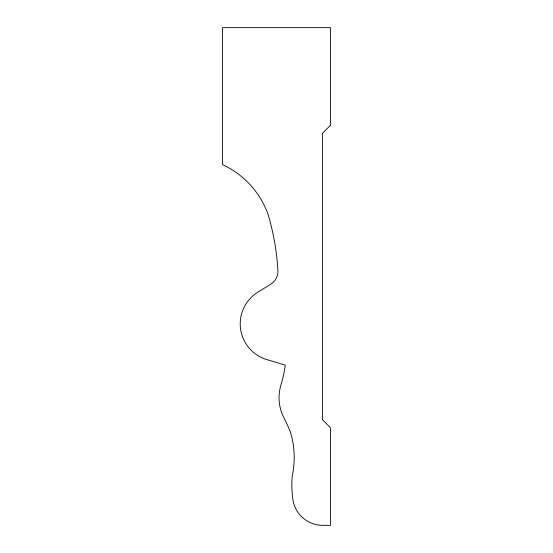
<?xml version="1.0" encoding="UTF-8"?>
<svg xmlns="http://www.w3.org/2000/svg" width="553" height="553" viewBox="0 0 553 553"><rect width="100%" height="100%" fill="white"/><g stroke="black" fill="none" stroke-linecap="round" stroke-linejoin="round"><path stroke-width="0.83" d="M330.459 125.303L322.406 133.356L322.406 419.644L330.459 427.697L330.459 525.35L322.247 525.35A30.249 30.249 0 0 1 292.648 497.672A102.305 102.305 0 0 1 292.254 475.843A86.911 86.911 0 0 0 290.311 431.789A159.658 159.658 0 0 0 283.689 417.37A43.646 43.646 0 0 1 280.959 385.012A120.036 120.036 0 0 0 285.244 365.132L266.774 359.588A37.307 37.307 0 0 1 257.905 292.136L270.714 284.214A15.304 15.304 0 0 0 277.841 269.235A248.062 248.062 0 0 0 268.115 214.536A87.222 87.222 0 0 0 222.541 164.635L222.541 27.65L330.459 27.65L330.459 125.303"/></g></svg>
